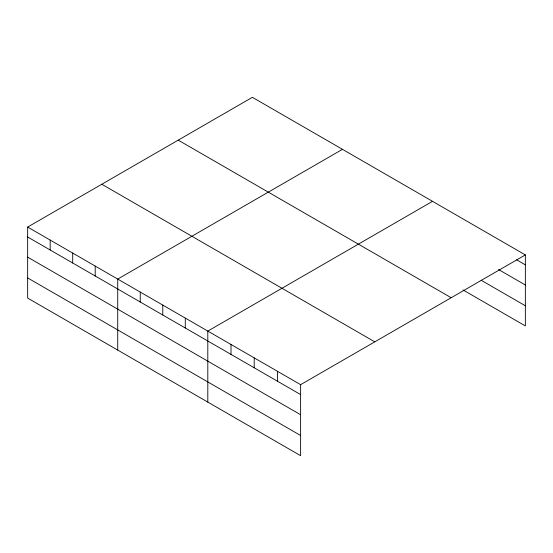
<?xml version="1.0" encoding="UTF-8"?>
<svg xmlns="http://www.w3.org/2000/svg" width="553" height="553" viewBox="0 0 553 553"><rect width="100%" height="100%" fill="white"/><g stroke="black" fill="none" stroke-linecap="round" stroke-linejoin="round"><path stroke-width="0.83" d="M27.65 227.069L300.618 384.667L300.618 455.679L27.65 298.081L27.65 227.069L252.382 97.321L525.35 254.919L525.35 325.931L462.992 289.924M342.466 149.331L117.727 279.078L117.727 350.09M432.543 201.333L207.804 331.088L207.804 402.093M300.618 384.667L525.35 254.919M516.647 259.813L525.35 264.839M498.523 269.505L525.35 284.995M481.124 280.233L525.35 305.768M178.225 140.137L451.186 297.735M101.814 184.253L374.775 341.851M27.65 236.988L300.618 394.586M27.65 257.152L300.618 414.743M27.65 277.924L300.618 435.515M277.412 371.27L277.412 381.19M254.214 357.874L254.214 367.793M231.009 344.478L231.009 354.397M185.29 318.086L185.29 328.005M162.769 305.083L162.769 315.003M140.248 292.081L140.248 302M95.206 266.076L95.206 275.995M72.692 253.074L72.692 262.993M50.171 240.071L50.171 249.991"/></g></svg>
